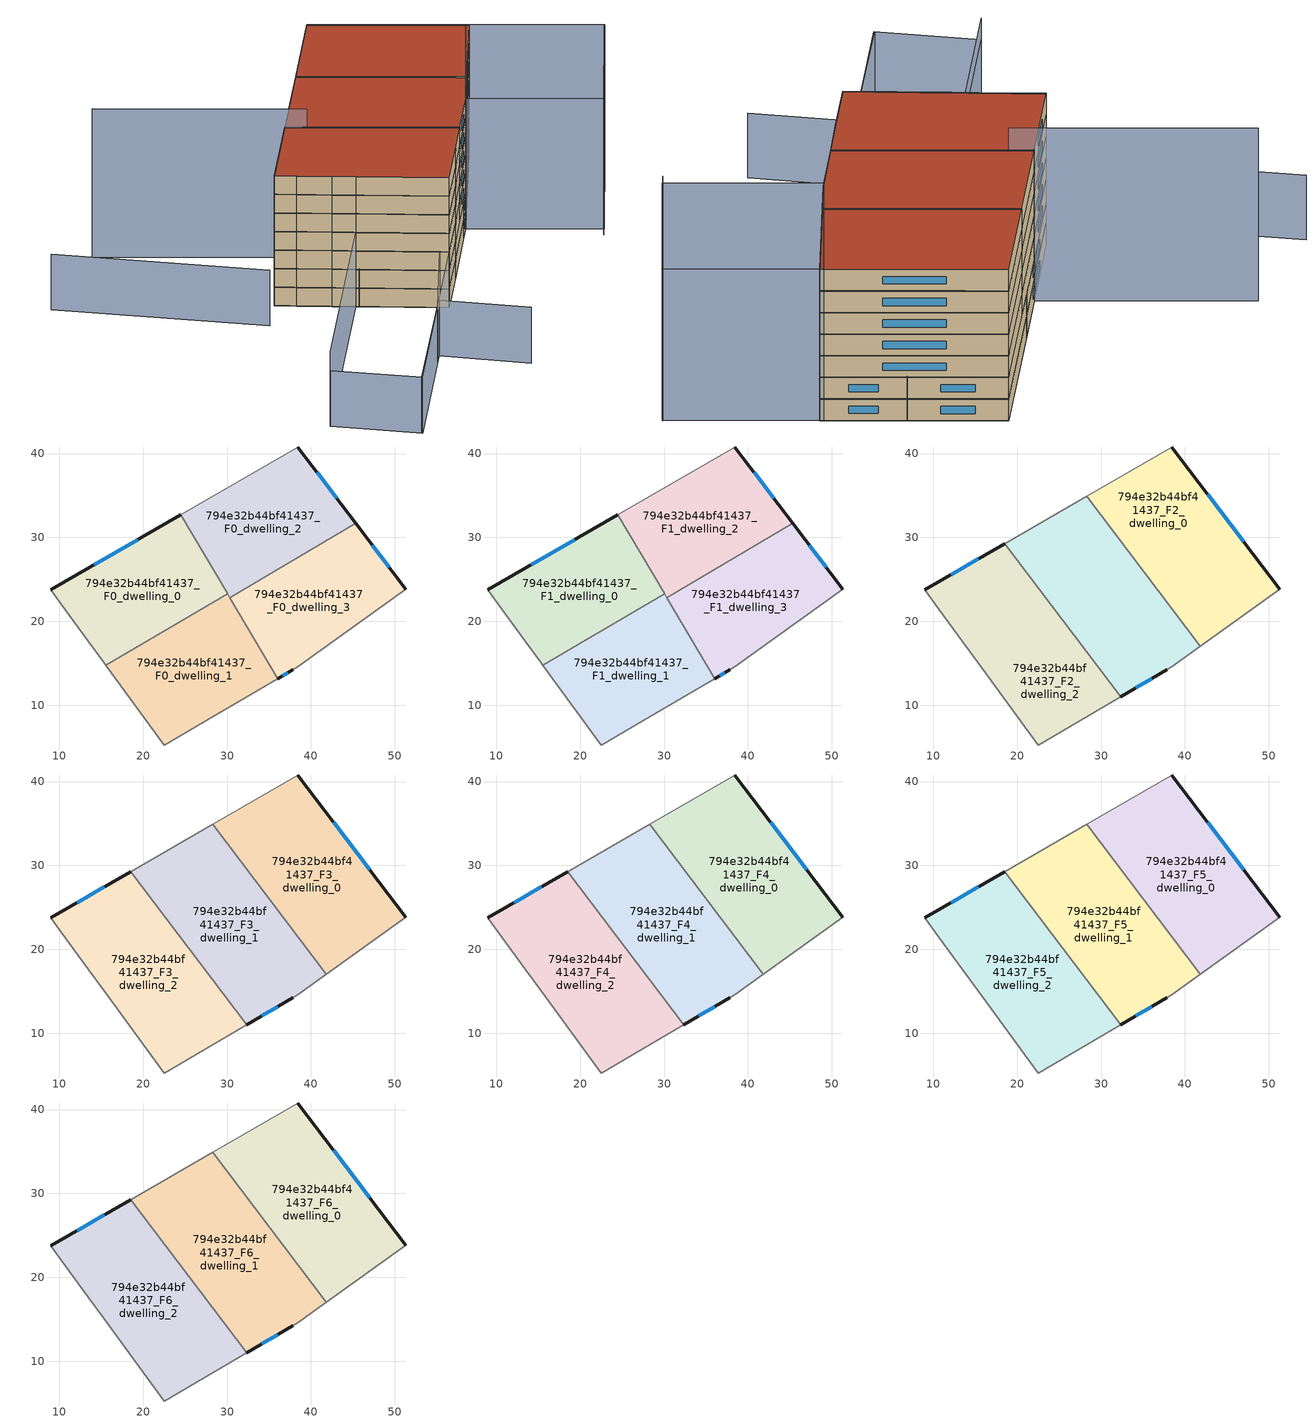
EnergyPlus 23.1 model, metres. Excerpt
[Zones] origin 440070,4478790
794e32b44bf41437_F0_dwelling_0
 floor ground (EU_floor_Construction): 30.05,23.31 24.5,32.72 9,23.76 10.73,21.37 13.46,17.62 15.27,15.15 15.55,14.76 z0
 wall outside (EU_wall_Construction): 9,23.76 24.5,32.72 z0:3
 wall to 794e32b44bf41437_F0_dwelling_1 (EU_wall_Construction): 30.05,23.31 15.55,14.76 z0:3
 wall adiabatic (EU_wall_Construction): 15.55,14.76 15.27,15.15 13.46,17.62 10.73,21.37 9,23.76 z0:3
 wall to 794e32b44bf41437_F0_dwelling_2 (EU_wall_Construction): 24.5,32.72 30.05,23.31 z0:3
 window (EU_Window_Construction): 14.14,26.73 19.37,29.75 z0.99:2.01
794e32b44bf41437_F0_dwelling_1
 floor ground (EU_floor_Construction): 36.03,13.17 30.05,23.31 15.55,14.76 22.49,5.25 28.32,8.62 z0
 wall adiabatic (EU_wall_Construction): 36.03,13.17 28.32,8.62 22.49,5.25 15.55,14.76 z0:3
 wall to 794e32b44bf41437_F0_dwelling_3 (EU_wall_Construction): 30.33,22.84 36.03,13.17 z0:3
 wall to 794e32b44bf41437_F0_dwelling_2 (EU_wall_Construction): 30.05,23.31 30.33,22.84 z0:3
794e32b44bf41437_F0_dwelling_2
 floor ground (EU_floor_Construction): 45.34,31.68 38.44,40.78 24.5,32.72 30.33,22.84 z0
 wall outside (EU_wall_Construction): 38.44,40.78 45.34,31.68 z0:3
 wall adiabatic (EU_wall_Construction): 24.5,32.72 38.44,40.78 z0:3
 wall to 794e32b44bf41437_F0_dwelling_3 (EU_wall_Construction): 45.34,31.68 30.33,22.84 z0:3
 window (EU_Window_Construction): 40.72,37.77 43.05,34.7 z0.99:2.01
794e32b44bf41437_F0_dwelling_3
 floor ground (EU_floor_Construction): 51.28,23.85 45.34,31.68 30.33,22.84 36.03,13.17 37.84,14.23 38.41,14.56 z0
 wall outside (EU_wall_Construction): 37.84,14.23 36.03,13.17 / 45.34,31.68 51.28,23.85 z0:3
 wall adiabatic (EU_wall_Construction): 51.28,23.85 38.41,14.56 37.84,14.23 z0:3
 window (EU_Window_Construction): 37.24,13.88 36.63,13.52 / 47.31,29.09 49.31,26.45 z0.99:2.01
794e32b44bf41437_F1_dwelling_0
 floor to 794e32b44bf41437_F0_dwelling_0 (EU_floor_Construction): 30.05,23.31 24.5,32.72 9,23.76 10.73,21.37 13.46,17.62 15.27,15.15 15.55,14.76 z3
 wall outside (EU_wall_Construction): 9,23.76 24.5,32.72 z3:6
 wall to 794e32b44bf41437_F1_dwelling_1 (EU_wall_Construction): 30.05,23.31 15.55,14.76 z3:6
 wall adiabatic (EU_wall_Construction): 15.55,14.76 15.27,15.15 13.46,17.62 10.73,21.37 9,23.76 z3:6
 wall to 794e32b44bf41437_F1_dwelling_2 (EU_wall_Construction): 24.5,32.72 30.05,23.31 z3:6
 window (EU_Window_Construction): 14.14,26.73 19.37,29.75 z3.99:5.01
794e32b44bf41437_F1_dwelling_1
 floor to 794e32b44bf41437_F0_dwelling_1 (EU_floor_Construction): 36.03,13.17 30.05,23.31 15.55,14.76 22.49,5.25 28.32,8.62 z3
 wall adiabatic (EU_wall_Construction): 36.03,13.17 28.32,8.62 22.49,5.25 15.55,14.76 z3:6
 wall to 794e32b44bf41437_F1_dwelling_3 (EU_wall_Construction): 30.33,22.84 36.03,13.17 z3:6
 wall to 794e32b44bf41437_F1_dwelling_2 (EU_wall_Construction): 30.05,23.31 30.33,22.84 z3:6
794e32b44bf41437_F1_dwelling_2
 floor to 794e32b44bf41437_F0_dwelling_2 (EU_floor_Construction): 45.34,31.68 38.44,40.78 24.5,32.72 30.33,22.84 z3
 wall outside (EU_wall_Construction): 38.44,40.78 45.34,31.68 z3:6
 wall adiabatic (EU_wall_Construction): 24.5,32.72 38.44,40.78 z3:6
 wall to 794e32b44bf41437_F1_dwelling_3 (EU_wall_Construction): 45.34,31.68 30.33,22.84 z3:6
 window (EU_Window_Construction): 40.72,37.77 43.05,34.7 z3.99:5.01
794e32b44bf41437_F1_dwelling_3
 floor to 794e32b44bf41437_F0_dwelling_3 (EU_floor_Construction): 51.28,23.85 45.34,31.68 30.33,22.84 36.03,13.17 37.84,14.23 38.41,14.56 z3
 wall outside (EU_wall_Construction): 37.84,14.23 36.03,13.17 / 45.34,31.68 51.28,23.85 z3:6
 wall adiabatic (EU_wall_Construction): 51.28,23.85 38.41,14.56 37.84,14.23 z3:6
 window (EU_Window_Construction): 37.24,13.88 36.63,13.52 / 47.31,29.09 49.31,26.45 z3.99:5.01
794e32b44bf41437_F2_dwelling_0
 floor to 794e32b44bf41437_F1_dwelling_2 (EU_floor_Construction): 45.34,31.68 38.44,40.78 28.26,34.9 35.22,25.71 z6
 floor to 794e32b44bf41437_F1_dwelling_3 (EU_floor_Construction): 51.28,23.85 45.34,31.68 35.22,25.71 41.8,17.01 z6
 wall outside (EU_wall_Construction): 38.44,40.78 51.28,23.85 z6:9
 wall to 794e32b44bf41437_F2_dwelling_1 (EU_wall_Construction): 41.8,17.01 28.26,34.9 z6:9
 wall adiabatic (EU_wall_Construction): 28.26,34.9 38.44,40.78 / 51.28,23.85 41.8,17.01 z6:9
 window (EU_Window_Construction): 42.69,35.17 47.02,29.46 z6.99:8.01
794e32b44bf41437_F2_dwelling_1
 floor to 794e32b44bf41437_F1_dwelling_3 (EU_floor_Construction): 38.41,14.56 41.8,17.01 35.22,25.71 30.33,22.84 36.03,13.17 37.84,14.23 z6
 floor to 794e32b44bf41437_F1_dwelling_0 (EU_floor_Construction): 30.05,23.31 24.5,32.72 18.51,29.25 25.18,20.44 z6
 floor to 794e32b44bf41437_F1_dwelling_2 (EU_floor_Construction): 35.22,25.71 28.26,34.9 24.5,32.72 30.33,22.84 z6
 floor to 794e32b44bf41437_F1_dwelling_1 (EU_floor_Construction): 36.03,13.17 30.05,23.31 25.18,20.44 32.34,10.99 z6
 wall outside (EU_wall_Construction): 37.84,14.23 32.34,10.99 z6:9
 wall adiabatic (EU_wall_Construction): 18.51,29.25 28.26,34.9 / 41.8,17.01 38.41,14.56 37.84,14.23 z6:9
 wall to 794e32b44bf41437_F2_dwelling_2 (EU_wall_Construction): 32.34,10.99 18.51,29.25 z6:9
 window (EU_Window_Construction): 36.02,13.16 34.16,12.06 z6.99:8.01
794e32b44bf41437_F2_dwelling_2
 floor to 794e32b44bf41437_F1_dwelling_0 (EU_floor_Construction): 25.18,20.44 18.51,29.25 9,23.76 10.73,21.37 13.46,17.62 15.27,15.15 15.55,14.76 z6
 floor to 794e32b44bf41437_F1_dwelling_1 (EU_floor_Construction): 28.32,8.62 32.34,10.99 25.18,20.44 15.55,14.76 22.49,5.25 z6
 wall outside (EU_wall_Construction): 9,23.76 18.51,29.25 z6:9
 wall adiabatic (EU_wall_Construction): 32.34,10.99 28.32,8.62 22.49,5.25 15.27,15.15 13.46,17.62 10.73,21.37 9,23.76 z6:9
 window (EU_Window_Construction): 12.15,25.58 15.36,27.43 z6.99:8.01
794e32b44bf41437_F3_dwelling_0
 floor to 794e32b44bf41437_F2_dwelling_0 (EU_floor_Construction): 51.28,23.85 38.44,40.78 28.26,34.9 41.8,17.01 z9
 wall outside (EU_wall_Construction): 38.44,40.78 51.28,23.85 z9:12
 wall to 794e32b44bf41437_F3_dwelling_1 (EU_wall_Construction): 41.8,17.01 28.26,34.9 z9:12
 wall adiabatic (EU_wall_Construction): 28.26,34.9 38.44,40.78 / 51.28,23.85 41.8,17.01 z9:12
 window (EU_Window_Construction): 42.69,35.17 47.02,29.46 z9.99:11.01
794e32b44bf41437_F3_dwelling_1
 floor to 794e32b44bf41437_F2_dwelling_1 (EU_floor_Construction): 38.41,14.56 41.8,17.01 28.26,34.9 18.51,29.25 32.34,10.99 37.84,14.23 z9
 wall outside (EU_wall_Construction): 37.84,14.23 32.34,10.99 z9:12
 wall adiabatic (EU_wall_Construction): 18.51,29.25 28.26,34.9 / 41.8,17.01 38.41,14.56 37.84,14.23 z9:12
 wall to 794e32b44bf41437_F3_dwelling_2 (EU_wall_Construction): 32.34,10.99 18.51,29.25 z9:12
 window (EU_Window_Construction): 36.02,13.16 34.16,12.06 z9.99:11.01
794e32b44bf41437_F3_dwelling_2
 floor to 794e32b44bf41437_F2_dwelling_2 (EU_floor_Construction): 28.32,8.62 32.34,10.99 18.51,29.25 9,23.76 10.73,21.37 13.46,17.62 15.27,15.15 22.49,5.25 z9
 wall outside (EU_wall_Construction): 9,23.76 18.51,29.25 z9:12
 wall adiabatic (EU_wall_Construction): 32.34,10.99 28.32,8.62 22.49,5.25 15.27,15.15 13.46,17.62 10.73,21.37 9,23.76 z9:12
 window (EU_Window_Construction): 12.15,25.58 15.36,27.43 z9.99:11.01
794e32b44bf41437_F4_dwelling_0
 floor to 794e32b44bf41437_F3_dwelling_0 (EU_floor_Construction): 51.28,23.85 38.44,40.78 28.26,34.9 41.8,17.01 z12
 wall outside (EU_wall_Construction): 38.44,40.78 51.28,23.85 z12:15
 wall to 794e32b44bf41437_F4_dwelling_1 (EU_wall_Construction): 41.8,17.01 28.26,34.9 z12:15
 wall adiabatic (EU_wall_Construction): 28.26,34.9 38.44,40.78 / 51.28,23.85 41.8,17.01 z12:15
 window (EU_Window_Construction): 42.69,35.17 47.02,29.46 z12.99:14.01
794e32b44bf41437_F4_dwelling_1
 floor to 794e32b44bf41437_F3_dwelling_1 (EU_floor_Construction): 38.41,14.56 41.8,17.01 28.26,34.9 18.51,29.25 32.34,10.99 37.84,14.23 z12
 wall outside (EU_wall_Construction): 37.84,14.23 32.34,10.99 z12:15
 wall adiabatic (EU_wall_Construction): 18.51,29.25 28.26,34.9 / 41.8,17.01 38.41,14.56 37.84,14.23 z12:15
 wall to 794e32b44bf41437_F4_dwelling_2 (EU_wall_Construction): 32.34,10.99 18.51,29.25 z12:15
 window (EU_Window_Construction): 36.02,13.16 34.16,12.06 z12.99:14.01
794e32b44bf41437_F4_dwelling_2
 floor to 794e32b44bf41437_F3_dwelling_2 (EU_floor_Construction): 28.32,8.62 32.34,10.99 18.51,29.25 9,23.76 10.73,21.37 13.46,17.62 15.27,15.15 22.49,5.25 z12
 wall outside (EU_wall_Construction): 9,23.76 18.51,29.25 z12:15
 wall adiabatic (EU_wall_Construction): 32.34,10.99 28.32,8.62 22.49,5.25 15.27,15.15 13.46,17.62 10.73,21.37 9,23.76 z12:15
 window (EU_Window_Construction): 12.15,25.58 15.36,27.43 z12.99:14.01
794e32b44bf41437_F5_dwelling_0
 floor to 794e32b44bf41437_F4_dwelling_0 (EU_floor_Construction): 51.28,23.85 38.44,40.78 28.26,34.9 41.8,17.01 z15
 wall outside (EU_wall_Construction): 38.44,40.78 51.28,23.85 z15:18
 wall to 794e32b44bf41437_F5_dwelling_1 (EU_wall_Construction): 41.8,17.01 28.26,34.9 z15:18
 wall adiabatic (EU_wall_Construction): 28.26,34.9 38.44,40.78 / 51.28,23.85 41.8,17.01 z15:18
 window (EU_Window_Construction): 42.69,35.17 47.02,29.46 z15.99:17.01
794e32b44bf41437_F5_dwelling_1
 floor to 794e32b44bf41437_F4_dwelling_1 (EU_floor_Construction): 38.41,14.56 41.8,17.01 28.26,34.9 18.51,29.25 32.34,10.99 37.84,14.23 z15
 wall outside (EU_wall_Construction): 37.84,14.23 32.34,10.99 z15:18
 wall adiabatic (EU_wall_Construction): 18.51,29.25 28.26,34.9 / 41.8,17.01 38.41,14.56 37.84,14.23 z15:18
 wall to 794e32b44bf41437_F5_dwelling_2 (EU_wall_Construction): 32.34,10.99 18.51,29.25 z15:18
 window (EU_Window_Construction): 36.02,13.16 34.16,12.06 z15.99:17.01
794e32b44bf41437_F5_dwelling_2
 floor to 794e32b44bf41437_F4_dwelling_2 (EU_floor_Construction): 28.32,8.62 32.34,10.99 18.51,29.25 9,23.76 10.73,21.37 13.46,17.62 15.27,15.15 22.49,5.25 z15
 wall outside (EU_wall_Construction): 9,23.76 18.51,29.25 z15:18
 wall adiabatic (EU_wall_Construction): 32.34,10.99 28.32,8.62 22.49,5.25 15.27,15.15 13.46,17.62 10.73,21.37 9,23.76 z15:18
 window (EU_Window_Construction): 12.15,25.58 15.36,27.43 z15.99:17.01
794e32b44bf41437_F6_dwelling_0
 floor to 794e32b44bf41437_F5_dwelling_0 (EU_floor_Construction): 51.28,23.85 38.44,40.78 28.26,34.9 41.8,17.01 z18
 wall outside (EU_wall_Construction): 38.44,40.78 51.28,23.85 z18:21
 wall to 794e32b44bf41437_F6_dwelling_1 (EU_wall_Construction): 41.8,17.01 28.26,34.9 z18:21
 wall adiabatic (EU_wall_Construction): 28.26,34.9 38.44,40.78 / 51.28,23.85 41.8,17.01 z18:21
 window (EU_Window_Construction): 42.69,35.17 47.02,29.46 z18.99:20.01
 roof outside (EU_roof_Construction): 38.44,40.78 51.28,23.85 41.8,17.01 28.26,34.9 z21
794e32b44bf41437_F6_dwelling_1
 floor to 794e32b44bf41437_F5_dwelling_1 (EU_floor_Construction): 38.41,14.56 41.8,17.01 28.26,34.9 18.51,29.25 32.34,10.99 37.84,14.23 z18
 wall outside (EU_wall_Construction): 37.84,14.23 32.34,10.99 z18:21
 wall adiabatic (EU_wall_Construction): 18.51,29.25 28.26,34.9 / 41.8,17.01 38.41,14.56 37.84,14.23 z18:21
 wall to 794e32b44bf41437_F6_dwelling_2 (EU_wall_Construction): 32.34,10.99 18.51,29.25 z18:21
 window (EU_Window_Construction): 36.02,13.16 34.16,12.06 z18.99:20.01
 roof outside (EU_roof_Construction): 28.26,34.9 41.8,17.01 38.41,14.56 37.84,14.23 32.34,10.99 18.51,29.25 z21
794e32b44bf41437_F6_dwelling_2
 floor to 794e32b44bf41437_F5_dwelling_2 (EU_floor_Construction): 28.32,8.62 32.34,10.99 18.51,29.25 9,23.76 10.73,21.37 13.46,17.62 15.27,15.15 22.49,5.25 z18
 wall outside (EU_wall_Construction): 9,23.76 18.51,29.25 z18:21
 wall adiabatic (EU_wall_Construction): 32.34,10.99 28.32,8.62 22.49,5.25 15.27,15.15 13.46,17.62 10.73,21.37 9,23.76 z18:21
 window (EU_Window_Construction): 12.15,25.58 15.36,27.43 z18.99:20.01
 roof outside (EU_roof_Construction): 18.51,29.25 32.34,10.99 28.32,8.62 22.49,5.25 15.27,15.15 13.46,17.62 10.73,21.37 9,23.76 z21
shading: -1.85,-8.69 13.12,-0.15 / 13.12,-0.15 19.16,-10.73 / 11.9,-0.88 21.75,6.28 / 22.39,5.18 36.12,15.25 / -9.34,46.48 5.11,21.55 / -7.95,1.7 16.39,15.8 / 16.39,15.8 22.49,5.25 / 22.49,5.25 -1.85,-8.84 / -1.85,-8.84 -7.95,1.7 z0:9; 47.71,-1.02 61.96,9.74 / 51.02,24.18 61.97,9.68 / 61.97,9.68 48.79,-0.27 / 48.79,-0.27 37.84,14.23 / 37.84,14.23 51.02,24.18 z0:21; 9.94,24.35 15.27,15.15 / 15.27,15.15 -7.89,1.72 z0:12; 38.44,40.78 20.14,26.91 / 20.14,26.91 3.21,49.23 z0:24
[Building]
EU S2 Campaign: North Axis=0; Terrain=City; Solar Distribution=FullExterior
[Site:Location]
Madrid: Latitude=40.5; Longitude=-3.5; Time Zone=1; Elevation=609
[SizingPeriod:WeatherFileDays]
AnnualSizingPeriod: Begin Month=1; Begin Day of Month=1; End Month=12; End Day of Month=31; Day of Week for Start Day=Monday; Use Weather File Daylight Saving Period=No; Use Weather File Rain and Snow Indicators=No
[MATERIAL]
EU_InternalMass_Material: Roughness=MediumRough; Thickness=0.1; Conductivity=1; Density=1800; Specific Heat=900; Thermal Absorptance=0.9; Solar Absorptance=0.7; Visible Absorptance=0.7
[MATERIAL:NOMASS] Roughness=MediumRough; Thermal Absorptance=0.9; Solar Absorptance=0.7; Visible Absorptance=0.7
Name | Thermal Resistance
EU_wall_NoMass | 0.609216
EU_roof_NoMass | 0.513268
EU_floor_NoMass | 0.568163
[WINDOWMATERIAL:SIMPLEGLAZINGSYSTEM]
EU_Window_SimpleGlazing: UFactor=5.50606; Solar Heat Gain Coefficient=0.85; Visible Transmittance=0.85
[CONSTRUCTION]
EU_wall_Construction: EU_wall_NoMass
EU_roof_Construction: EU_roof_NoMass
EU_floor_Construction: EU_floor_NoMass
EU_InternalMass_Construction: EU_InternalMass_Material
EU_Window_Construction: EU_Window_SimpleGlazing
[ZONE] Type=1; Multiplier=1; Ceiling Height=autocalculate; Floor Area=autocalculate; Part of Total Floor Area=Yes
Name | Volume
794e32b44bf41437_F0_dwelling_0; 794e32b44bf41437_F1_dwelling_0 | 573.517
794e32b44bf41437_F2_dwelling_0; 794e32b44bf41437_F3_dwelling_0; 794e32b44bf41437_F4_dwelling_0; 794e32b44bf41437_F5_dwelling_0; 794e32b44bf41437_F6_dwelling_0 | 764.68
794e32b44bf41437_F0_dwelling_1; 794e32b44bf41437_F1_dwelling_1 | 573.53
794e32b44bf41437_F2_dwelling_1; 794e32b44bf41437_F3_dwelling_1; 794e32b44bf41437_F4_dwelling_1; 794e32b44bf41437_F5_dwelling_1; 794e32b44bf41437_F6_dwelling_1 | 764.718
794e32b44bf41437_F0_dwelling_2; 794e32b44bf41437_F1_dwelling_2 | 573.516
794e32b44bf41437_F2_dwelling_2; 794e32b44bf41437_F3_dwelling_2; 794e32b44bf41437_F4_dwelling_2; 794e32b44bf41437_F5_dwelling_2; 794e32b44bf41437_F6_dwelling_2 | 764.672
794e32b44bf41437_F0_dwelling_3; 794e32b44bf41437_F1_dwelling_3 | 573.522
[INTERNALMASS] Construction=EU_InternalMass_Construction
Name | Zone or ZoneList | Surface Area
794e32b44bf41437_F0_dwelling_0_EU_InternalMass | 794e32b44bf41437_F0_dwelling_0 | 191.173
794e32b44bf41437_F0_dwelling_1_EU_InternalMass | 794e32b44bf41437_F0_dwelling_1 | 191.176
794e32b44bf41437_F0_dwelling_2_EU_InternalMass | 794e32b44bf41437_F0_dwelling_2 | 191.172
794e32b44bf41437_F0_dwelling_3_EU_InternalMass | 794e32b44bf41437_F0_dwelling_3 | 191.174
794e32b44bf41437_F1_dwelling_0_EU_InternalMass | 794e32b44bf41437_F1_dwelling_0 | 191.173
794e32b44bf41437_F1_dwelling_1_EU_InternalMass | 794e32b44bf41437_F1_dwelling_1 | 191.176
794e32b44bf41437_F1_dwelling_2_EU_InternalMass | 794e32b44bf41437_F1_dwelling_2 | 191.172
794e32b44bf41437_F1_dwelling_3_EU_InternalMass | 794e32b44bf41437_F1_dwelling_3 | 191.174
794e32b44bf41437_F2_dwelling_0_EU_InternalMass | 794e32b44bf41437_F2_dwelling_0 | 254.893
794e32b44bf41437_F2_dwelling_1_EU_InternalMass | 794e32b44bf41437_F2_dwelling_1 | 254.906
794e32b44bf41437_F2_dwelling_2_EU_InternalMass | 794e32b44bf41437_F2_dwelling_2 | 254.891
794e32b44bf41437_F3_dwelling_0_EU_InternalMass | 794e32b44bf41437_F3_dwelling_0 | 254.893
794e32b44bf41437_F3_dwelling_1_EU_InternalMass | 794e32b44bf41437_F3_dwelling_1 | 254.906
794e32b44bf41437_F3_dwelling_2_EU_InternalMass | 794e32b44bf41437_F3_dwelling_2 | 254.891
794e32b44bf41437_F4_dwelling_0_EU_InternalMass | 794e32b44bf41437_F4_dwelling_0 | 254.893
794e32b44bf41437_F4_dwelling_1_EU_InternalMass | 794e32b44bf41437_F4_dwelling_1 | 254.906
794e32b44bf41437_F4_dwelling_2_EU_InternalMass | 794e32b44bf41437_F4_dwelling_2 | 254.891
794e32b44bf41437_F5_dwelling_0_EU_InternalMass | 794e32b44bf41437_F5_dwelling_0 | 254.893
794e32b44bf41437_F5_dwelling_1_EU_InternalMass | 794e32b44bf41437_F5_dwelling_1 | 254.906
794e32b44bf41437_F5_dwelling_2_EU_InternalMass | 794e32b44bf41437_F5_dwelling_2 | 254.891
794e32b44bf41437_F6_dwelling_0_EU_InternalMass | 794e32b44bf41437_F6_dwelling_0 | 254.893
794e32b44bf41437_F6_dwelling_1_EU_InternalMass | 794e32b44bf41437_F6_dwelling_1 | 254.906
794e32b44bf41437_F6_dwelling_2_EU_InternalMass | 794e32b44bf41437_F6_dwelling_2 | 254.891
[OTHEREQUIPMENT] Fuel Type=Electricity; Design Level Calculation Method=Watts/Area; Power per Zone Floor Area=1; Fraction Latent=0; Fraction Radiant=0; Fraction Lost=0; Carbon Dioxide Generation Rate=0; EndUse Subcategory=EU_Step8_InternalGains
Name | Zone or ZoneList or Space or SpaceList | Schedule
EU_Step8_InternalGain_794e32b44bf41437_F0_dwelling_0_f000 | 794e32b44bf41437_F0_dwelling_0 | EU_Step8_GainSchedule_794e32b44bf41437_F0_dwelling_0_f000
EU_Step8_InternalGain_794e32b44bf41437_F0_dwelling_1_f000 | 794e32b44bf41437_F0_dwelling_1 | EU_Step8_GainSchedule_794e32b44bf41437_F0_dwelling_1_f000
EU_Step8_InternalGain_794e32b44bf41437_F0_dwelling_2_f000 | 794e32b44bf41437_F0_dwelling_2 | EU_Step8_GainSchedule_794e32b44bf41437_F0_dwelling_2_f000
EU_Step8_InternalGain_794e32b44bf41437_F0_dwelling_3_f000 | 794e32b44bf41437_F0_dwelling_3 | EU_Step8_GainSchedule_794e32b44bf41437_F0_dwelling_3_f000
EU_Step8_InternalGain_794e32b44bf41437_F1_dwelling_0_f000 | 794e32b44bf41437_F1_dwelling_0 | EU_Step8_GainSchedule_794e32b44bf41437_F1_dwelling_0_f000
EU_Step8_InternalGain_794e32b44bf41437_F1_dwelling_1_f000 | 794e32b44bf41437_F1_dwelling_1 | EU_Step8_GainSchedule_794e32b44bf41437_F1_dwelling_1_f000
EU_Step8_InternalGain_794e32b44bf41437_F1_dwelling_2_f000 | 794e32b44bf41437_F1_dwelling_2 | EU_Step8_GainSchedule_794e32b44bf41437_F1_dwelling_2_f000
EU_Step8_InternalGain_794e32b44bf41437_F1_dwelling_3_f000 | 794e32b44bf41437_F1_dwelling_3 | EU_Step8_GainSchedule_794e32b44bf41437_F1_dwelling_3_f000
EU_Step8_InternalGain_794e32b44bf41437_F2_dwelling_0_f000 | 794e32b44bf41437_F2_dwelling_0 | EU_Step8_GainSchedule_794e32b44bf41437_F2_dwelling_0_f000
EU_Step8_InternalGain_794e32b44bf41437_F2_dwelling_1_f000 | 794e32b44bf41437_F2_dwelling_1 | EU_Step8_GainSchedule_794e32b44bf41437_F2_dwelling_1_f000
EU_Step8_InternalGain_794e32b44bf41437_F2_dwelling_2_f000 | 794e32b44bf41437_F2_dwelling_2 | EU_Step8_GainSchedule_794e32b44bf41437_F2_dwelling_2_f000
EU_Step8_InternalGain_794e32b44bf41437_F3_dwelling_0_f000 | 794e32b44bf41437_F3_dwelling_0 | EU_Step8_GainSchedule_794e32b44bf41437_F3_dwelling_0_f000
EU_Step8_InternalGain_794e32b44bf41437_F3_dwelling_1_f000 | 794e32b44bf41437_F3_dwelling_1 | EU_Step8_GainSchedule_794e32b44bf41437_F3_dwelling_1_f000
EU_Step8_InternalGain_794e32b44bf41437_F3_dwelling_2_f000 | 794e32b44bf41437_F3_dwelling_2 | EU_Step8_GainSchedule_794e32b44bf41437_F3_dwelling_2_f000
EU_Step8_InternalGain_794e32b44bf41437_F4_dwelling_0_f000 | 794e32b44bf41437_F4_dwelling_0 | EU_Step8_GainSchedule_794e32b44bf41437_F4_dwelling_0_f000
EU_Step8_InternalGain_794e32b44bf41437_F4_dwelling_1_f000 | 794e32b44bf41437_F4_dwelling_1 | EU_Step8_GainSchedule_794e32b44bf41437_F4_dwelling_1_f000
EU_Step8_InternalGain_794e32b44bf41437_F4_dwelling_2_f000 | 794e32b44bf41437_F4_dwelling_2 | EU_Step8_GainSchedule_794e32b44bf41437_F4_dwelling_2_f000
EU_Step8_InternalGain_794e32b44bf41437_F5_dwelling_0_f000 | 794e32b44bf41437_F5_dwelling_0 | EU_Step8_GainSchedule_794e32b44bf41437_F5_dwelling_0_f000
EU_Step8_InternalGain_794e32b44bf41437_F5_dwelling_1_f000 | 794e32b44bf41437_F5_dwelling_1 | EU_Step8_GainSchedule_794e32b44bf41437_F5_dwelling_1_f000
EU_Step8_InternalGain_794e32b44bf41437_F5_dwelling_2_f000 | 794e32b44bf41437_F5_dwelling_2 | EU_Step8_GainSchedule_794e32b44bf41437_F5_dwelling_2_f000
EU_Step8_InternalGain_794e32b44bf41437_F6_dwelling_0_f000 | 794e32b44bf41437_F6_dwelling_0 | EU_Step8_GainSchedule_794e32b44bf41437_F6_dwelling_0_f000
EU_Step8_InternalGain_794e32b44bf41437_F6_dwelling_1_f000 | 794e32b44bf41437_F6_dwelling_1 | EU_Step8_GainSchedule_794e32b44bf41437_F6_dwelling_1_f000
EU_Step8_InternalGain_794e32b44bf41437_F6_dwelling_2_f000 | 794e32b44bf41437_F6_dwelling_2 | EU_Step8_GainSchedule_794e32b44bf41437_F6_dwelling_2_f000
[ZONEVENTILATION:DESIGNFLOWRATE] Schedule=EU_AlwaysOn; Design Flow Rate Calculation Method=AirChanges/Hour; Air Changes per Hour=0.752966; Ventilation Type=Natural; Fan Pressure Rise=0; Fan Total Efficiency=1; Constant Term Coefficient=1; Temperature Term Coefficient=0; Velocity Term Coefficient=0; Velocity Squared Term Coefficient=0; Minimum Indoor Temperature=-100; Maximum Indoor Temperature=100; Delta Temperature=-100; Minimum Outdoor Temperature=-100; Maximum Outdoor Temperature=100; Maximum Wind Speed=40
Name | Zone or ZoneList or Space or SpaceList
EU_ConstantAir_794e32b44bf41437_F0_dwelling_0 | 794e32b44bf41437_F0_dwelling_0
EU_ConstantAir_794e32b44bf41437_F0_dwelling_1 | 794e32b44bf41437_F0_dwelling_1
EU_ConstantAir_794e32b44bf41437_F0_dwelling_2 | 794e32b44bf41437_F0_dwelling_2
EU_ConstantAir_794e32b44bf41437_F0_dwelling_3 | 794e32b44bf41437_F0_dwelling_3
EU_ConstantAir_794e32b44bf41437_F1_dwelling_0 | 794e32b44bf41437_F1_dwelling_0
EU_ConstantAir_794e32b44bf41437_F1_dwelling_1 | 794e32b44bf41437_F1_dwelling_1
EU_ConstantAir_794e32b44bf41437_F1_dwelling_2 | 794e32b44bf41437_F1_dwelling_2
EU_ConstantAir_794e32b44bf41437_F1_dwelling_3 | 794e32b44bf41437_F1_dwelling_3
EU_ConstantAir_794e32b44bf41437_F2_dwelling_0 | 794e32b44bf41437_F2_dwelling_0
EU_ConstantAir_794e32b44bf41437_F2_dwelling_1 | 794e32b44bf41437_F2_dwelling_1
EU_ConstantAir_794e32b44bf41437_F2_dwelling_2 | 794e32b44bf41437_F2_dwelling_2
EU_ConstantAir_794e32b44bf41437_F3_dwelling_0 | 794e32b44bf41437_F3_dwelling_0
EU_ConstantAir_794e32b44bf41437_F3_dwelling_1 | 794e32b44bf41437_F3_dwelling_1
EU_ConstantAir_794e32b44bf41437_F3_dwelling_2 | 794e32b44bf41437_F3_dwelling_2
EU_ConstantAir_794e32b44bf41437_F4_dwelling_0 | 794e32b44bf41437_F4_dwelling_0
EU_ConstantAir_794e32b44bf41437_F4_dwelling_1 | 794e32b44bf41437_F4_dwelling_1
EU_ConstantAir_794e32b44bf41437_F4_dwelling_2 | 794e32b44bf41437_F4_dwelling_2
EU_ConstantAir_794e32b44bf41437_F5_dwelling_0 | 794e32b44bf41437_F5_dwelling_0
EU_ConstantAir_794e32b44bf41437_F5_dwelling_1 | 794e32b44bf41437_F5_dwelling_1
EU_ConstantAir_794e32b44bf41437_F5_dwelling_2 | 794e32b44bf41437_F5_dwelling_2
EU_ConstantAir_794e32b44bf41437_F6_dwelling_0 | 794e32b44bf41437_F6_dwelling_0
EU_ConstantAir_794e32b44bf41437_F6_dwelling_1 | 794e32b44bf41437_F6_dwelling_1
EU_ConstantAir_794e32b44bf41437_F6_dwelling_2 | 794e32b44bf41437_F6_dwelling_2
[HVACTEMPLATE:THERMOSTAT] Constant Heating Setpoint=20; Constant Cooling Setpoint=50
EU_HeatOnly_794e32b44bf41437_F0_dwelling_0; EU_HeatOnly_794e32b44bf41437_F0_dwelling_1; EU_HeatOnly_794e32b44bf41437_F0_dwelling_2; EU_HeatOnly_794e32b44bf41437_F0_dwelling_3; EU_HeatOnly_794e32b44bf41437_F1_dwelling_0; EU_HeatOnly_794e32b44bf41437_F1_dwelling_1; EU_HeatOnly_794e32b44bf41437_F1_dwelling_2; EU_HeatOnly_794e32b44bf41437_F1_dwelling_3; EU_HeatOnly_794e32b44bf41437_F2_dwelling_0; EU_HeatOnly_794e32b44bf41437_F2_dwelling_1; EU_HeatOnly_794e32b44bf41437_F2_dwelling_2; EU_HeatOnly_794e32b44bf41437_F3_dwelling_0; EU_HeatOnly_794e32b44bf41437_F3_dwelling_1; EU_HeatOnly_794e32b44bf41437_F3_dwelling_2; EU_HeatOnly_794e32b44bf41437_F4_dwelling_0; EU_HeatOnly_794e32b44bf41437_F4_dwelling_1; EU_HeatOnly_794e32b44bf41437_F4_dwelling_2; EU_HeatOnly_794e32b44bf41437_F5_dwelling_0; EU_HeatOnly_794e32b44bf41437_F5_dwelling_1; EU_HeatOnly_794e32b44bf41437_F5_dwelling_2; EU_HeatOnly_794e32b44bf41437_F6_dwelling_0; EU_HeatOnly_794e32b44bf41437_F6_dwelling_1; EU_HeatOnly_794e32b44bf41437_F6_dwelling_2
[HVACTEMPLATE:ZONE:IDEALLOADSAIRSYSTEM] System Availability Schedule=EU_AlwaysOn; Maximum Heating Supply Air Temperature=50; Minimum Cooling Supply Air Temperature=13; Maximum Heating Supply Air Humidity Ratio=0.0156; Minimum Cooling Supply Air Humidity Ratio=0.0077; Heating Limit=NoLimit; Cooling Limit=NoLimit; Heating Availability Schedule=EU_AlwaysOn; Cooling Availability Schedule=EU_CoolingOff; Dehumidification Control Type=ConstantSensibleHeatRatio; Cooling Sensible Heat Ratio=0.7; Dehumidification Setpoint=60; Humidification Control Type=None; Humidification Setpoint=30; Outdoor Air Method=None; Outdoor Air Flow Rate per Person=0.00944; Outdoor Air Flow Rate per Zone Floor Area=0; Outdoor Air Flow Rate per Zone=0; Demand Controlled Ventilation Type=None; Outdoor Air Economizer Type=NoEconomizer; Heat Recovery Type=None; Sensible Heat Recovery Effectiveness=0.7; Latent Heat Recovery Effectiveness=0.65
Name | Template Thermostat
794e32b44bf41437_F0_dwelling_0 | EU_HeatOnly_794e32b44bf41437_F0_dwelling_0
794e32b44bf41437_F0_dwelling_1 | EU_HeatOnly_794e32b44bf41437_F0_dwelling_1
794e32b44bf41437_F0_dwelling_2 | EU_HeatOnly_794e32b44bf41437_F0_dwelling_2
794e32b44bf41437_F0_dwelling_3 | EU_HeatOnly_794e32b44bf41437_F0_dwelling_3
794e32b44bf41437_F1_dwelling_0 | EU_HeatOnly_794e32b44bf41437_F1_dwelling_0
794e32b44bf41437_F1_dwelling_1 | EU_HeatOnly_794e32b44bf41437_F1_dwelling_1
794e32b44bf41437_F1_dwelling_2 | EU_HeatOnly_794e32b44bf41437_F1_dwelling_2
794e32b44bf41437_F1_dwelling_3 | EU_HeatOnly_794e32b44bf41437_F1_dwelling_3
794e32b44bf41437_F2_dwelling_0 | EU_HeatOnly_794e32b44bf41437_F2_dwelling_0
794e32b44bf41437_F2_dwelling_1 | EU_HeatOnly_794e32b44bf41437_F2_dwelling_1
794e32b44bf41437_F2_dwelling_2 | EU_HeatOnly_794e32b44bf41437_F2_dwelling_2
794e32b44bf41437_F3_dwelling_0 | EU_HeatOnly_794e32b44bf41437_F3_dwelling_0
794e32b44bf41437_F3_dwelling_1 | EU_HeatOnly_794e32b44bf41437_F3_dwelling_1
794e32b44bf41437_F3_dwelling_2 | EU_HeatOnly_794e32b44bf41437_F3_dwelling_2
794e32b44bf41437_F4_dwelling_0 | EU_HeatOnly_794e32b44bf41437_F4_dwelling_0
794e32b44bf41437_F4_dwelling_1 | EU_HeatOnly_794e32b44bf41437_F4_dwelling_1
794e32b44bf41437_F4_dwelling_2 | EU_HeatOnly_794e32b44bf41437_F4_dwelling_2
794e32b44bf41437_F5_dwelling_0 | EU_HeatOnly_794e32b44bf41437_F5_dwelling_0
794e32b44bf41437_F5_dwelling_1 | EU_HeatOnly_794e32b44bf41437_F5_dwelling_1
794e32b44bf41437_F5_dwelling_2 | EU_HeatOnly_794e32b44bf41437_F5_dwelling_2
794e32b44bf41437_F6_dwelling_0 | EU_HeatOnly_794e32b44bf41437_F6_dwelling_0
794e32b44bf41437_F6_dwelling_1 | EU_HeatOnly_794e32b44bf41437_F6_dwelling_1
794e32b44bf41437_F6_dwelling_2 | EU_HeatOnly_794e32b44bf41437_F6_dwelling_2
[SIZING:ZONE] Zone Cooling Design Supply Air Temperature Input Method=SupplyAirTemperature; Zone Cooling Design Supply Air Temperature=13; Zone Heating Design Supply Air Temperature Input Method=SupplyAirTemperature; Zone Heating Design Supply Air Temperature=50; Zone Cooling Design Supply Air Humidity Ratio=0.008; Zone Heating Design Supply Air Humidity Ratio=0.008; Cooling Design Air Flow Method=DesignDay; Cooling Design Air Flow Rate=0; Cooling Minimum Air Flow per Zone Floor Area=0.000762; Cooling Minimum Air Flow=0; Cooling Minimum Air Flow Fraction=0.2; Heating Design Air Flow Method=DesignDay; Heating Design Air Flow Rate=0; Heating Maximum Air Flow per Zone Floor Area=0.002032; Heating Maximum Air Flow=0.141576; Heating Maximum Air Flow Fraction=0.3; Account for Dedicated Outdoor Air System=No; Dedicated Outdoor Air System Control Strategy=NeutralSupplyAir; Dedicated Outdoor Air Low Setpoint Temperature for Design=autosize; Dedicated Outdoor Air High Setpoint Temperature for Design=autosize; Zone Load Sizing Method=Sensible Load Only No Latent Load; Zone Latent Cooling Design Supply Air Humidity Ratio Input Method=HumidityRatioDifference; Zone Cooling Design Supply Air Humidity Ratio Difference=0.005; Zone Latent Heating Design Supply Air Humidity Ratio Input Method=HumidityRatioDifference; Zone Humidification Design Supply Air Humidity Ratio Difference=0.005
794e32b44bf41437_F0_dwelling_0; 794e32b44bf41437_F0_dwelling_1; 794e32b44bf41437_F0_dwelling_2; 794e32b44bf41437_F0_dwelling_3; 794e32b44bf41437_F1_dwelling_0; 794e32b44bf41437_F1_dwelling_1; 794e32b44bf41437_F1_dwelling_2; 794e32b44bf41437_F1_dwelling_3; 794e32b44bf41437_F2_dwelling_0; 794e32b44bf41437_F2_dwelling_1; 794e32b44bf41437_F2_dwelling_2; 794e32b44bf41437_F3_dwelling_0; 794e32b44bf41437_F3_dwelling_1; 794e32b44bf41437_F3_dwelling_2; 794e32b44bf41437_F4_dwelling_0; 794e32b44bf41437_F4_dwelling_1; 794e32b44bf41437_F4_dwelling_2; 794e32b44bf41437_F5_dwelling_0; 794e32b44bf41437_F5_dwelling_1; 794e32b44bf41437_F5_dwelling_2; 794e32b44bf41437_F6_dwelling_0; 794e32b44bf41437_F6_dwelling_1; 794e32b44bf41437_F6_dwelling_2
[SCHEDULE:CONSTANT]
Name | Hourly Value
EU_AlwaysOn | 1
EU_CoolingOff | 0
[SCHEDULE:FILE] Column Number=1; Rows to Skip at Top=0; Number of Hours of Data=8760; Column Separator=Comma; Interpolate to Timestep=No; Minutes per Item=60; Adjust Schedule for Daylight Savings=Yes
Name | File
EU_Step8_GainSchedule_794e32b44bf41437_F0_dwelling_0_f000 | ../../schedules/794e32b44bf41437/794e32b44bf41437_F0_dwelling_0_f000_gain.csv
EU_Step8_GainSchedule_794e32b44bf41437_F0_dwelling_1_f000 | ../../schedules/794e32b44bf41437/794e32b44bf41437_F0_dwelling_1_f000_gain.csv
EU_Step8_GainSchedule_794e32b44bf41437_F0_dwelling_2_f000 | ../../schedules/794e32b44bf41437/794e32b44bf41437_F0_dwelling_2_f000_gain.csv
EU_Step8_GainSchedule_794e32b44bf41437_F0_dwelling_3_f000 | ../../schedules/794e32b44bf41437/794e32b44bf41437_F0_dwelling_3_f000_gain.csv
EU_Step8_GainSchedule_794e32b44bf41437_F1_dwelling_0_f000 | ../../schedules/794e32b44bf41437/794e32b44bf41437_F1_dwelling_0_f000_gain.csv
EU_Step8_GainSchedule_794e32b44bf41437_F1_dwelling_1_f000 | ../../schedules/794e32b44bf41437/794e32b44bf41437_F1_dwelling_1_f000_gain.csv
EU_Step8_GainSchedule_794e32b44bf41437_F1_dwelling_2_f000 | ../../schedules/794e32b44bf41437/794e32b44bf41437_F1_dwelling_2_f000_gain.csv
EU_Step8_GainSchedule_794e32b44bf41437_F1_dwelling_3_f000 | ../../schedules/794e32b44bf41437/794e32b44bf41437_F1_dwelling_3_f000_gain.csv
EU_Step8_GainSchedule_794e32b44bf41437_F2_dwelling_0_f000 | ../../schedules/794e32b44bf41437/794e32b44bf41437_F2_dwelling_0_f000_gain.csv
EU_Step8_GainSchedule_794e32b44bf41437_F2_dwelling_1_f000 | ../../schedules/794e32b44bf41437/794e32b44bf41437_F2_dwelling_1_f000_gain.csv
EU_Step8_GainSchedule_794e32b44bf41437_F2_dwelling_2_f000 | ../../schedules/794e32b44bf41437/794e32b44bf41437_F2_dwelling_2_f000_gain.csv
EU_Step8_GainSchedule_794e32b44bf41437_F3_dwelling_0_f000 | ../../schedules/794e32b44bf41437/794e32b44bf41437_F3_dwelling_0_f000_gain.csv
EU_Step8_GainSchedule_794e32b44bf41437_F3_dwelling_1_f000 | ../../schedules/794e32b44bf41437/794e32b44bf41437_F3_dwelling_1_f000_gain.csv
EU_Step8_GainSchedule_794e32b44bf41437_F3_dwelling_2_f000 | ../../schedules/794e32b44bf41437/794e32b44bf41437_F3_dwelling_2_f000_gain.csv
EU_Step8_GainSchedule_794e32b44bf41437_F4_dwelling_0_f000 | ../../schedules/794e32b44bf41437/794e32b44bf41437_F4_dwelling_0_f000_gain.csv
EU_Step8_GainSchedule_794e32b44bf41437_F4_dwelling_1_f000 | ../../schedules/794e32b44bf41437/794e32b44bf41437_F4_dwelling_1_f000_gain.csv
EU_Step8_GainSchedule_794e32b44bf41437_F4_dwelling_2_f000 | ../../schedules/794e32b44bf41437/794e32b44bf41437_F4_dwelling_2_f000_gain.csv
EU_Step8_GainSchedule_794e32b44bf41437_F5_dwelling_0_f000 | ../../schedules/794e32b44bf41437/794e32b44bf41437_F5_dwelling_0_f000_gain.csv
EU_Step8_GainSchedule_794e32b44bf41437_F5_dwelling_1_f000 | ../../schedules/794e32b44bf41437/794e32b44bf41437_F5_dwelling_1_f000_gain.csv
EU_Step8_GainSchedule_794e32b44bf41437_F5_dwelling_2_f000 | ../../schedules/794e32b44bf41437/794e32b44bf41437_F5_dwelling_2_f000_gain.csv
EU_Step8_GainSchedule_794e32b44bf41437_F6_dwelling_0_f000 | ../../schedules/794e32b44bf41437/794e32b44bf41437_F6_dwelling_0_f000_gain.csv
EU_Step8_GainSchedule_794e32b44bf41437_F6_dwelling_1_f000 | ../../schedules/794e32b44bf41437/794e32b44bf41437_F6_dwelling_1_f000_gain.csv
EU_Step8_GainSchedule_794e32b44bf41437_F6_dwelling_2_f000 | ../../schedules/794e32b44bf41437/794e32b44bf41437_F6_dwelling_2_f000_gain.csv
